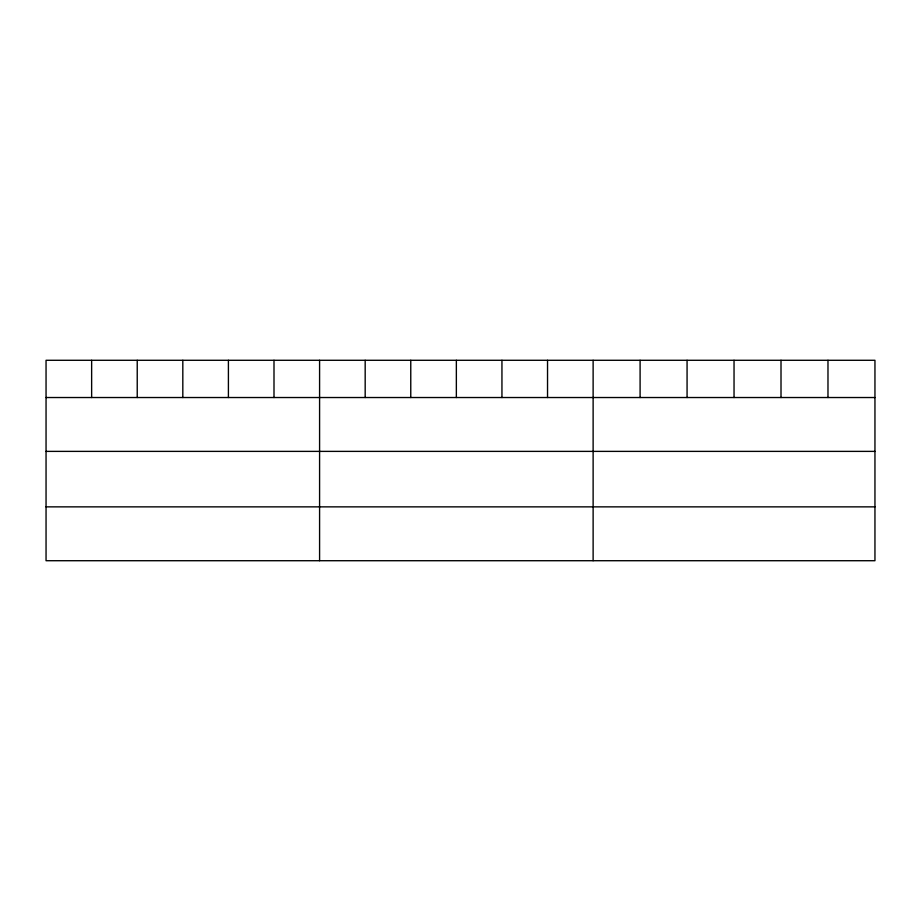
<?xml version="1.0" encoding="UTF-8"?>
<svg xmlns="http://www.w3.org/2000/svg" width="921" height="921" viewBox="0 0 921 921"><rect width="100%" height="100%" fill="white"/><g stroke="black" fill="none" stroke-linecap="round" stroke-linejoin="round"><path stroke-width="1.38" d="M874.95 397.527L874.95 560.716L46.05 560.716L46.05 360.284L874.95 360.284L874.95 397.527L46.05 397.527M46.05 451.382L874.95 451.382M46.05 506.861L874.95 506.861M827.979 360.284L827.979 397.527M781.008 360.284L781.008 397.527M734.037 360.284L734.037 397.527M687.066 360.284L687.066 397.527M640.095 360.284L640.095 397.527M593.124 360.284L593.124 560.716M547.535 360.284L547.535 397.527M501.945 360.284L501.945 397.527M456.356 360.284L456.356 397.527M410.766 360.284L410.766 397.527M365.177 360.284L365.177 397.527M319.587 360.284L319.587 560.716M273.998 360.284L273.998 397.527M228.408 360.284L228.408 397.527M182.819 360.284L182.819 397.527M137.229 360.284L137.229 397.527M91.639 360.284L91.639 397.527"/></g></svg>
